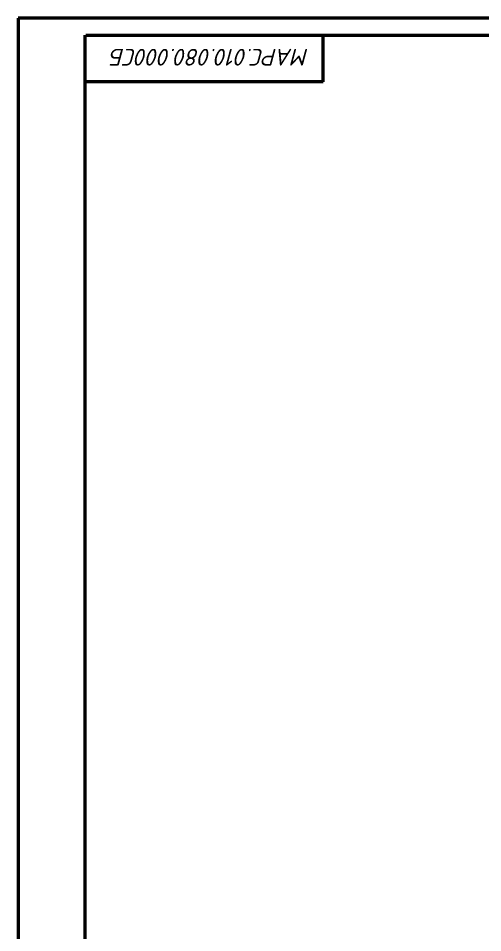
# Model space of a CAD drawing. Header units: millimetres. Extents: x -5427 to 3670, y -5891 to 948.
# Drawn here: x -5427.1 to -5288.5, y 675.4 to 948.5 of the extents above; entities that cross this region are included whole.
import ezdxf

# ---------------------------------------------------------------- set-up
doc = ezdxf.new("R2010")
doc.units = ezdxf.units.MM
doc.header["$MEASUREMENT"] = 0
doc.layers.add('Толстые', color=7, linetype='Continuous', lineweight=50)
doc.layers.add('Тонкие', color=140, linetype='Continuous', lineweight=25)
doc.styles.get("Standard").update_dxf_attribs({"font": 'isocpeui.ttf'})

msp = doc.modelspace()

# ---------------------------------------------------------------- linework, layer by layer
at = {"layer": 'Толстые'}
for p, q in [((-4587.118, 948.486), (-5427.118, 948.486)), ((-5427.118, 948.486), (-5427.118, 358.486)), ((-5407.118, 363.486), (-5407.118, 943.486)), ((-5406.959, 943.486), (-4592.118, 943.486))]:
    msp.add_line(p, q, dxfattribs=at)
for points in [[(-5336.138, 929.486), (-5336.138, 943.486)], [(-5336.138, 929.486), (-5406.138, 929.486), (-5407.138, 929.486)]]:
    msp.add_lwpolyline(points, dxfattribs=at)

# ---------------------------------------------------------------- texts
at = {"layer": 'Тонкие'}
msp.add_text('МАРС.010.080.000СБ', height=5, rotation=180, dxfattribs=at).set_placement((-5340.304, 939.361))

doc.saveas('drawing.dxf')
